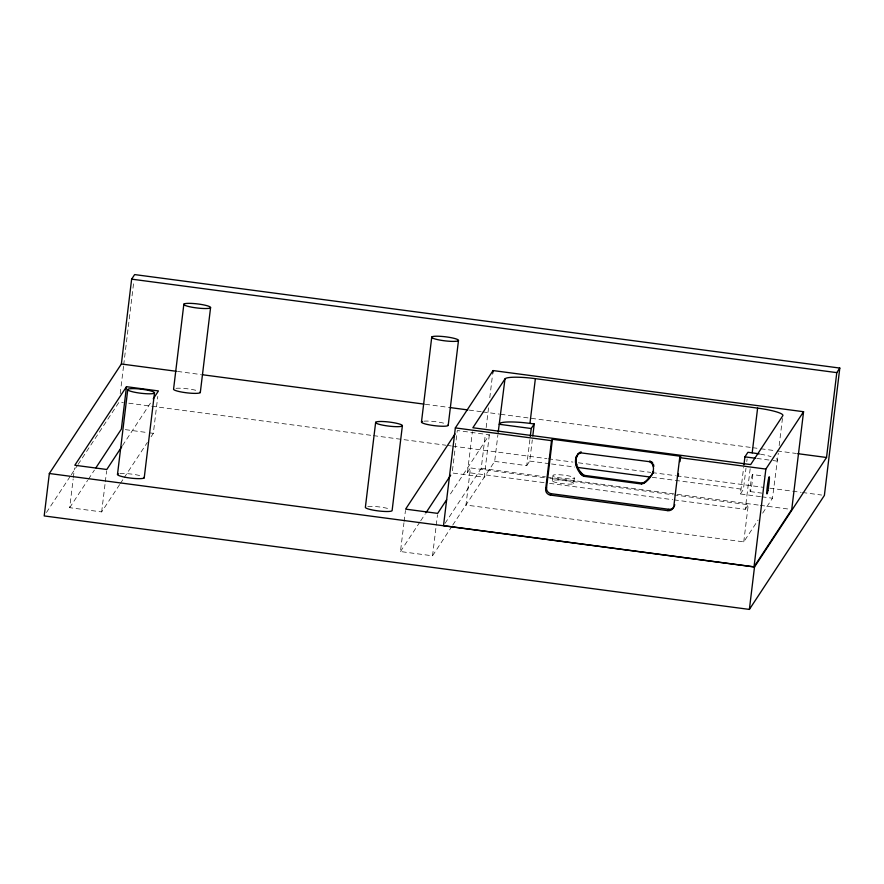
<?xml version="1.0" encoding="UTF-8"?>
<svg xmlns="http://www.w3.org/2000/svg" width="884" height="884" viewBox="0 0 884 884"><rect width="100%" height="100%" fill="white"/><g stroke="black" fill="none" stroke-linecap="round" stroke-linejoin="round"><path stroke-width="0.66" stroke-dasharray="4.42 3.31" d="M119.627 484.587L101.66 511.913L69.692 507.681L73.173 478.94M73.339 477.57L74.488 467.99M101.66 511.913L105.141 483.172M105.306 481.813L106.632 470.863M120.213 393.712L123.528 366.33M123.694 364.959L133.804 281.432M151.076 436.773L153.33 433.348L157.794 396.408M452.011 526.19L432.53 555.804L400.474 551.55L403.955 522.82M404.121 521.449L405.447 510.499M432.53 555.804L437.503 514.753M544.091 482.653L467.459 472.487L472.387 431.812M544.356 477.725L470.465 467.923L465.967 505.051L743.764 541.87L758.118 520.046M445.028 523.383L481.228 468.332L485.338 434.387M486.156 427.591L488.62 407.226M489.78 397.723L492.565 374.639M489.349 434.795L484.211 477.216L452.166 472.962L457.293 430.541L489.349 434.795L448.895 496.3M452.752 525.052L494.686 461.393L497.891 434.873M494.686 461.393L526.731 465.647L529.947 439.127M526.731 465.647L529.737 461.083L532.301 439.867M552.334 480.653L552.975 475.349M573.694 483.493A10.807 1.635 6.9 0 0 558.533 480.045A10.807 1.635 6.9 0 0 556.809 482.686A10.807 1.635 6.9 0 0 573.694 483.493L574.335 478.189A10.807 1.635 6.9 0 0 559.174 474.741A10.807 1.635 6.9 0 0 557.45 477.382A10.807 1.635 6.9 0 0 574.335 478.189M760.461 496.631L740.427 493.968L743.632 467.459M740.427 493.968L743.422 489.404L745.997 468.2M746.792 461.57L747.113 458.918M674.094 499.88L745.256 509.317L750.184 468.642M743.764 541.87L748.262 504.753L674.359 494.952M762.66 513.151L772.472 498.222L778.296 453.161M779.169 445.58L782.451 418.463M46.454 512.499L70.554 475.857M71.306 474.719L77.328 465.559M78.079 464.409L119.218 401.933L123.318 402.474M69.692 507.681L87.66 480.355M88.411 479.216L94.4 470.1M122.522 445.58L151.716 401.181M120.379 483.449L123.373 478.896M124.125 477.758L147.341 442.464M400.474 551.55L419.955 521.936M420.707 520.798L425.193 513.969M467.459 472.487L470.465 467.923M745.256 509.317L748.262 504.753M177.507 371.435L200.79 374.529M425.337 404.297L448.619 407.38M469.161 410.099L481.482 411.734M482.852 411.922L499.283 414.099M500.653 414.276L751.223 447.492M752.593 447.68L759.433 448.586M760.804 448.763L775.865 450.763M777.235 450.939L796.407 453.481M756.936 458.442L771.621 460.387M772.959 460.564L776.97 461.094M752.615 474.564A8.641 0.641 -82.4 0 1 751.256 488.211A8.641 0.641 -82.4 0 1 750.372 486.443A8.641 0.641 -82.4 0 1 752.615 474.564L764.163 476.1M128.777 403.192L372.042 435.447M373.402 435.624L445.834 445.227M447.205 445.403L451.304 445.956M452.674 446.133L546.964 458.63M548.334 458.818L572.931 462.078M578.401 462.796L650.834 472.399M652.193 472.586L675.431 475.669M676.79 475.846L762.892 487.261M769.721 488.167L801.158 492.333M802.528 492.51L821.656 495.051M529.737 461.083L550.146 463.791M551.517 463.967L574.655 467.028M652.237 477.316L743.422 489.404M750.218 491.581L761.765 493.117M761.798 496.808L772.472 498.222M481.228 468.332L545.516 476.852M546.887 477.04L758.914 505.14M760.273 505.328L790.373 509.317M549.837 478.443L673 494.775M549.572 483.371L672.735 499.703M125.351 429.646L148.004 432.652M149.33 432.828L153.33 433.348M367.799 506.444A13.514 2.044 6.9 0 1 389.071 508.83M119.926 473.581A13.514 2.044 6.9 0 1 141.197 475.968M176.004 388.308A13.514 2.044 6.9 0 1 197.276 390.695M423.911 421.171A13.514 2.044 6.9 0 1 445.171 423.569M760.428 454.144A28.1 4.254 6.9 0 1 771.069 456.619M776.251 458.697A28.1 4.254 6.9 0 1 777.367 460.487"/><path stroke-width="1.33" d="M652.989 472.001L653.585 471.084C651.541 476.432 647.276 482.388 641.541 483.99L583.639 476.266C576.633 472.354 570.942 456.906 580.622 452.829L649.409 461.669C654.414 463.636 654.116 470.211 652.226 474.277M652.149 474.31L645.198 481.957L642.149 483.073L584.236 475.349C577.727 471.15 572.699 459.426 578.976 453.017L578.379 453.934M49.338 473.504L44.2 515.936L749.378 609.419L824.385 495.416L839.8 368.064L134.633 274.581L131.639 279.145L121.373 363.998L49.338 473.504L754.505 566.987L826.529 457.481L836.794 372.628L839.8 368.064M153.219 398.905L158.457 390.927L126.489 386.695L121.362 429.116L95.903 467.824M117.506 474.288L127.782 389.446M144.225 477.835L154.49 392.982A13.514 2.044 6.9 0 0 135.539 388.684A13.514 2.044 6.9 0 0 133.374 391.977A13.514 2.044 6.9 0 0 154.49 392.982M183.861 304.173L173.584 389.015A13.514 2.044 6.9 0 0 187.452 392.905A13.514 2.044 6.9 0 0 200.171 392.01M200.303 392.562L210.569 307.709A13.514 2.044 6.9 0 0 191.618 303.411A13.514 2.044 6.9 0 0 189.452 306.704A13.514 2.044 6.9 0 0 210.569 307.709M375.656 422.309L365.39 507.151A13.514 2.044 6.9 0 0 377.49 510.819A13.514 2.044 6.9 0 0 392.098 510.698L402.364 425.845A13.514 2.044 6.9 0 0 383.413 421.546A13.514 2.044 6.9 0 0 381.247 424.839A13.514 2.044 6.9 0 0 402.364 425.845M421.491 421.889L431.757 337.036M448.199 425.425L458.476 340.583A13.514 2.044 6.9 0 0 439.525 336.274A13.514 2.044 6.9 0 0 437.359 339.567A13.514 2.044 6.9 0 0 458.476 340.583M455.348 427.911L443.514 525.671L754.03 566.843L791.744 509.493L803.567 411.723L493.062 370.562L455.348 427.911L551.505 440.652L552.412 439.282L680.625 456.277L679.973 461.658M492.731 373.28L493.062 370.562M498.211 432.232L504.985 378.927A28.1 4.254 6.9 0 1 535.372 378.65L757.61 408.11A28.1 4.254 6.9 0 1 782.782 415.756L750.671 464.575L472.874 427.745L504.985 378.927M499.571 423.668A28.1 4.254 6.9 0 1 529.958 423.392L535.372 378.65M530.267 436.475L531.229 428.519L534.223 423.955L529.958 423.392M532.787 435.889L534.223 423.955M680.625 456.277L679.719 457.647L673.862 506.057A5.403 5.326 33.3 0 1 667.884 510.654L550.356 495.073A5.403 5.326 33.3 0 1 545.649 489.062L551.505 440.652M545.649 489.062L546.555 487.692L552.412 439.282M678.183 476.454L678.503 473.758M743.952 464.807L744.914 456.851L747.919 452.288L752.196 452.851A28.1 4.254 6.9 0 1 759.29 453.945M752.196 452.851L757.61 408.11M754.03 566.843L765.853 469.072L803.567 411.723M749.378 609.419L754.505 566.987M126.489 386.695L74.82 465.249L106.787 469.492L121.771 446.718M455.05 433.956L405.612 509.129L437.668 513.383L446.652 499.714M425.944 512.831L450.663 475.238M550.356 495.073L551.251 493.703L668.779 509.283A5.403 5.326 33.3 0 0 674.116 506.665M576.368 456.564L578.346 453.569M576.103 457.359L576.711 456.442M575.959 458.111L576.567 457.205M579.827 453.094L580.423 452.177L579.672 452.553M580.622 452.829L581.219 451.912M575.528 461.724L576.125 460.818M575.506 462.884L576.103 461.978M575.727 464.133L576.324 463.227M576.158 465.227L576.755 464.31M580.258 473.249L580.854 472.332M581.064 474.454L581.661 473.537M582.247 475.515L582.843 474.597M583.639 476.266L584.236 475.349M649.409 461.669L650.016 460.763M650.878 462.509L651.486 461.603M651.519 463.072L652.127 462.155M652.094 463.702L652.69 462.785M652.944 465.15L653.552 464.244L653.232 465.956M641.541 483.99L642.149 483.073M653.409 466.774L654.005 465.868M643.198 483.592L643.806 482.686M644.591 482.874L645.198 481.957M645.663 481.924L646.27 481.007M652.735 473.128L653.342 472.211M667.884 510.654L668.779 509.283M651.552 475.216L652.823 473.371M131.639 279.145L836.794 372.628M121.373 363.998L176.137 371.258M202.16 374.706L423.977 404.11M449.989 407.557L467.791 409.922M797.777 453.669L826.529 457.481M499.173 424.276L531.229 428.519M744.914 456.851L755.599 458.266M679.719 457.647L765.853 469.072M577.374 467.393L649.508 476.962M144.092 477.283A13.514 2.044 6.9 0 1 129.617 477.968A13.514 2.044 6.9 0 1 118.29 473.857M448.077 424.873A13.514 2.044 6.9 0 1 433.602 425.558A13.514 2.044 6.9 0 1 422.276 421.458M674.768 504.687A5.403 5.326 33.3 0 1 674.636 505.372M551.251 493.703A5.403 5.326 33.3 0 1 546.555 487.692M767.942 490.421A8.641 0.641 -82.4 0 0 769.301 476.774A8.641 0.641 -82.4 0 0 767.058 488.653A8.641 0.641 -82.4 0 0 767.942 490.421"/></g></svg>
